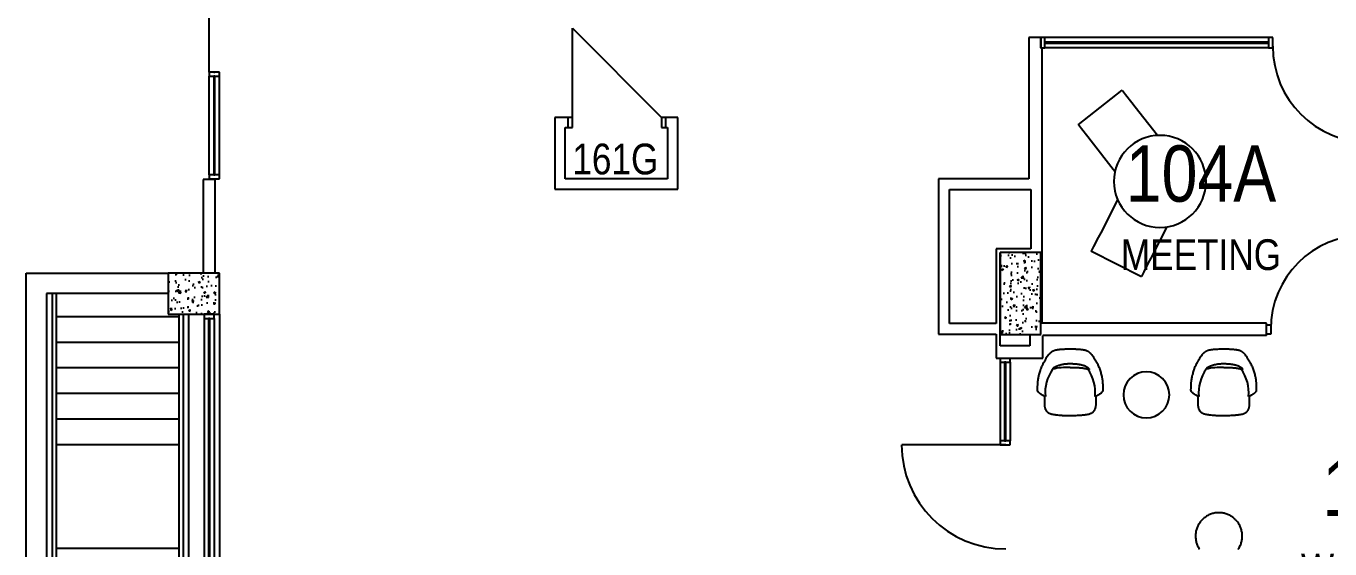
# Model space of a CAD drawing. Extents: x 76832 to 156531, y -2955 to 55954.
# Drawn here: x 98747 to 111490, y 23890 to 28994 of the extents above; entities that cross this region are included whole.
import ezdxf

# ---------------------------------------------------------------- set-up
doc = ezdxf.new("R2010")
doc.units = 0
doc.header["$MEASUREMENT"] = 0
for name, color, linetype in [('A-Column__Concrete', 7, 'CONTINUOUS'), ('A-DOOR', 160, 'CONTINUOUS'), ('A-Furniture', 252, 'CONTINUOUS'), ('A-Hatch__Concrete', 252, 'CONTINUOUS'), ('A-STAIRS', 4, 'CONTINUOUS'), ('A-Text__Primary Room', 6, 'CONTINUOUS'), ('A-Wall__Brick', 6, 'CONTINUOUS'), ('A-Window', 4, 'CONTINUOUS')]:
    doc.layers.add(name, color=color, linetype=linetype)
doc.styles.add('Arial Narrow', font='ARIALN.TTF', dxfattribs={"height": 750})
pattern_1 = [(50, (139339.66, 65471.27), (182.18467, -15.9391), [19.05, -209.55]), (355, (139339.66, 65471.27), (-35.2434, 191.05685), [15.24, -167.6406]), (100.45144, (139354.85, 65469.94), (146.94125, 175.11775), [16.19, -178.09024]), (46.1842, (139339.66, 65522.07), (271.079, -42.0423), [28.575, -314.325]), (96.63556, (139362.25, 65518.57), (237.4041, 247.4261), [24.285, -267.1356]), (351.18415, (139339.66, 65522.07), (237.4041, 247.4261), [22.86, -251.4597]), (21, (139365.06, 65509.37), (151.6144, -102.2652), [19.05, -209.55]), (326, (139365.06, 65509.37), (61.802, 184.18797), [15.24, -167.64]), (71.45144, (139377.7, 65500.85), (213.4164, 81.92277), [16.19, -178.08994]), (37.5, (139339.665, 65471.27), (3.0886, 84.55504), [0, -165.608, 0, -170.18, 0, -168.275]), (7.5, (139339.665, 65471.27), (66.81966, 100.18057), [0, -97.028, 0, -161.798, 0, -64.135]), (327.5, (139283.02, 65471.27), (135.590595, -5.72874), [0, -63.5, 0, -198.12, 0, -262.89]), (317.5, (139257.62, 65471.27), (148.12918, 25.4265), [0, -82.55, 0, -131.572, 0, -186.69])]

msp = doc.modelspace()

# ---------------------------------------------------------------- hatches: boundary and pattern name
at = {"layer": 'A-Hatch__Concrete'}
h = msp.add_hatch(dxfattribs=at)
h.set_pattern_fill('AR-CONC', color=256, style=0)
h.set_pattern_definition(pattern_1)
h.paths.add_polyline_path([(108666, 25989), (108666, 26783), (108266, 26783), (108266, 25983), (108666, 25984)])
h = msp.add_hatch(dxfattribs=at)
h.set_pattern_fill('AR-CONC', color=256, style=0)
h.set_pattern_definition(pattern_1)
h.paths.add_polyline_path([(100636, 26583), (100136, 26583), (100136, 26183), (100636, 26183)])

# ---------------------------------------------------------------- linework, layer by layer
at = {"layer": 'A-Column__Concrete'}
for p, q in [((108666, 26783), (108266, 26783)), ((108266, 26783), (108266, 25983)), ((108666, 25983), (108666, 26783)), ((100136, 26583), (100136, 26183)), ((100636, 26583), (100136, 26583)), ((100636, 26183), (100636, 26583)), ((100136, 26183), (100636, 26183)), ((108266, 25983), (108666, 25983))]:
    msp.add_line(p, q, dxfattribs=at)
at = {"layer": 'A-DOOR'}
for p, q in [((100536, 28546), (100536, 31356)), ((104086, 28103), (104086, 28973)), ((104086, 28103), (104046, 28103)), ((104086, 28003), (104086, 28103)), ((104996, 28103), (104956, 28103)), ((104956, 28103), (104956, 28003)), ((104046, 28003), (104086, 28003)), ((104956, 28003), (104996, 28003)), ((110871, 26078), (110911, 26078)), ((110911, 26078), (110911, 25988)), ((110911, 25988), (110871, 25988)), ((108321, 24907), (107305, 24907))]:
    msp.add_line(p, q, dxfattribs=at)
at = {"layer": 'A-DOOR', "color": 252}
msp.add_line((104086, 28973), (104956, 28103), dxfattribs=at)
for centre, radius, start, end in [((111871, 28798), 940, 180, 270), ((111831, 26034), 920, 90, 180), ((108321, 24907), 1017, 180, 270)]:
    msp.add_arc(centre, radius, start, end, dxfattribs=at)
at = {"layer": 'A-Furniture'}
for p, q in [((109031, 28032), (109461, 28368)), ((109461, 28368), (109463, 28366)), ((109463, 28366), (109493, 28327)), ((109493, 28327), (109554, 28249)), ((109554, 28249), (109587, 28207)), ((109587, 28207), (109804, 27930)), ((109032, 28030), (109031, 28032)), ((109063, 27991), (109032, 28030)), ((109124, 27913), (109063, 27991)), ((109157, 27871), (109124, 27913)), ((109804, 27930), (109806, 27926)), ((109373, 27593), (109157, 27871)), ((109391, 27572), (109373, 27593)), ((109253, 26977), (109413, 27291)), ((109413, 27291), (109418, 27300)), ((109895, 27034), (109740, 26729)), ((109184, 26842), (109229, 26930)), ((109229, 26930), (109253, 26977)), ((109160, 26795), (109161, 26798)), ((109647, 26547), (109160, 26795)), ((109161, 26798), (109184, 26842)), ((109715, 26682), (109671, 26594)), ((109740, 26729), (109715, 26682)), ((109671, 26594), (109648, 26550)), ((108698, 25383), (108701, 25382)), ((109203, 25382), (109206, 25383)), ((110198, 25383), (110201, 25382)), ((110703, 25382), (110706, 25383))]:
    msp.add_line(p, q, dxfattribs=at)
at = {"layer": 'A-Furniture', "flags": 128}
for points in [[(110405, 24244), (110396, 24244), (110387, 24243), (110377, 24242), (110368, 24241), (110359, 24239), (110350, 24237), (110342, 24235), (110333, 24232), (110324, 24229), (110316, 24226), (110307, 24222), (110299, 24218), (110291, 24214), (110283, 24209), (110276, 24204), (110268, 24198), (110261, 24193), (110254, 24187), (110247, 24181), (110241, 24174), (110235, 24168), (110229, 24161), (110223, 24154), (110218, 24146), (110212, 24139), (110208, 24131), (110203, 24123), (110199, 24115), (110195, 24106), (110192, 24098), (110189, 24089), (110186, 24081), (110183, 24072), (110181, 24063), (110180, 24054), (110178, 24045), (110177, 24036), (110177, 24027), (110176, 24018), (110176, 24008), (110177, 23999), (110178, 23990), (110179, 23981), (110180, 23972), (110182, 23963), (110184, 23954), (110187, 23946), (110190, 23937), (110193, 23928), (110197, 23920), (110201, 23912), (110205, 23904), (110210, 23896), (110215, 23888)], [(110592, 23884), (110597, 23892), (110602, 23899), (110606, 23907), (110611, 23916), (110614, 23924), (110618, 23932), (110621, 23941), (110624, 23950), (110626, 23958), (110628, 23967), (110630, 23976), (110631, 23985), (110632, 23994), (110633, 24004), (110633, 24013), (110633, 24022), (110633, 24031), (110632, 24040), (110631, 24049), (110629, 24058), (110627, 24067), (110625, 24076), (110623, 24085), (110620, 24093), (110616, 24102), (110613, 24110), (110609, 24119), (110604, 24127), (110600, 24134), (110595, 24142), (110590, 24150), (110584, 24157), (110578, 24164), (110572, 24171), (110566, 24177), (110559, 24184), (110552, 24190), (110545, 24196), (110538, 24201), (110530, 24206), (110523, 24211), (110515, 24216), (110507, 24220), (110498, 24224), (110490, 24227), (110481, 24231), (110473, 24233), (110464, 24236), (110455, 24238), (110446, 24240), (110437, 24241), (110428, 24243), (110419, 24243), (110410, 24244), (110405, 24244)]]:
    msp.add_lwpolyline(points, dxfattribs=at)
at = {"layer": 'A-Furniture'}
for centre, radius, start, end in [((109829, 27478), 450, 0, 180), ((109829, 27478), 450, 180, 0), ((109101, 25416), 394, 144.5763, 185.4237), ((108932, 25008), 655, 88.2947, 103.476), ((108803, 25416), 394, 354.5763, 35.4237), ((109696, 25394), 225, 0, 180), ((109696, 25394), 225, 0, 180), ((110601, 25416), 394, 144.5763, 185.4237), ((110432, 25008), 655, 88.2947, 103.476), ((110303, 25416), 394, 354.5763, 35.4237), ((109696, 25394), 225, 180, 0), ((109696, 25394), 225, 180, 0)]:
    msp.add_arc(centre, radius, start, end, dxfattribs=at)
for points, knots in [([(108952, 25840), (108943, 25840), (108927, 25840), (108903, 25839), (108881, 25838), (108865, 25837), (108853, 25836), (108845, 25835), (108839, 25835), (108830, 25834), (108822, 25832), (108815, 25831), (108811, 25830), (108806, 25829), (108801, 25828), (108794, 25825), (108787, 25822), (108780, 25819), (108773, 25815), (108767, 25811), (108761, 25806), (108756, 25802), (108749, 25795), (108740, 25785), (108728, 25768), (108715, 25748), (108704, 25730), (108696, 25717), (108688, 25704), (108682, 25691), (108676, 25679), (108670, 25667), (108665, 25655), (108661, 25642), (108656, 25630), (108651, 25613), (108647, 25597), (108643, 25584), (108640, 25572), (108637, 25557), (108635, 25541), (108633, 25528), (108632, 25517), (108631, 25505), (108631, 25493), (108630, 25481), (108630, 25471), (108630, 25465), (108630, 25460), (108630, 25457), (108629, 25452), (108629, 25449), (108629, 25446), (108629, 25445), (108629, 25444), (108629, 25443), (108629, 25443), (108629, 25442), (108629, 25442), (108629, 25441), (108629, 25440), (108629, 25439), (108629, 25439), (108629, 25439), (108630, 25438), (108630, 25438), (108630, 25438), (108630, 25437), (108630, 25436), (108630, 25435), (108631, 25434), (108631, 25433), (108631, 25432), (108632, 25431), (108633, 25430), (108635, 25427), (108638, 25423), (108644, 25418), (108650, 25413), (108657, 25407), (108662, 25404), (108666, 25402), (108669, 25400), (108672, 25398), (108674, 25396), (108677, 25395), (108680, 25393), (108683, 25391), (108686, 25390), (108688, 25388), (108691, 25387), (108693, 25386), (108695, 25385), (108696, 25384), (108697, 25383), (108698, 25383), (108698, 25383), (108698, 25383)], [0, 0, 0, 0, 0.015152, 0.030303, 0.045455, 0.060606, 0.068182, 0.075758, 0.083333, 0.090909, 0.106061, 0.121212, 0.128788, 0.136364, 0.151515, 0.166667, 0.181818, 0.19697, 0.212121, 0.227273, 0.242424, 0.257576, 0.272727, 0.30303, 0.333333, 0.363636, 0.393939, 0.409091, 0.424242, 0.454545, 0.469697, 0.484848, 0.515152, 0.530303, 0.545455, 0.575758, 0.606061, 0.621212, 0.636364, 0.666667, 0.69697, 0.712121, 0.727273, 0.742424, 0.757576, 0.772727, 0.787879, 0.795455, 0.80303, 0.810606, 0.818182, 0.833333, 0.837121, 0.840909, 0.844697, 0.846591, 0.848485, 0.850379, 0.852273, 0.856061, 0.857955, 0.859848, 0.861742, 0.862689, 0.863636, 0.864583, 0.86553, 0.867424, 0.871212, 0.875, 0.876894, 0.878788, 0.880682, 0.882576, 0.886364, 0.893939, 0.901515, 0.909091, 0.924242, 0.931818, 0.939394, 0.943182, 0.94697, 0.950758, 0.954545, 0.958333, 0.962121, 0.965909, 0.969697, 0.973485, 0.977273, 0.981061, 0.984848, 0.988636, 0.992424, 0.996212, 1, 1, 1, 1]), ([(109206, 25383), (109206, 25383), (109206, 25383), (109206, 25383), (109207, 25384), (109209, 25385), (109211, 25386), (109213, 25387), (109215, 25388), (109218, 25390), (109221, 25391), (109223, 25393), (109226, 25395), (109229, 25396), (109232, 25398), (109235, 25400), (109238, 25402), (109242, 25404), (109247, 25407), (109254, 25413), (109260, 25418), (109265, 25423), (109269, 25427), (109271, 25430), (109272, 25431), (109272, 25432), (109273, 25433), (109273, 25434), (109273, 25435), (109274, 25436), (109274, 25437), (109274, 25438), (109274, 25438), (109274, 25438), (109274, 25439), (109274, 25439), (109274, 25439), (109274, 25440), (109274, 25441), (109274, 25442), (109274, 25442), (109274, 25443), (109274, 25443), (109274, 25444), (109274, 25445), (109274, 25446), (109274, 25448), (109274, 25450), (109274, 25453), (109274, 25457), (109274, 25460), (109274, 25465), (109274, 25471), (109273, 25481), (109273, 25493), (109272, 25505), (109271, 25517), (109270, 25528), (109269, 25538), (109268, 25548), (109266, 25557), (109265, 25566), (109262, 25578), (109258, 25594), (109253, 25613), (109247, 25633), (109240, 25652), (109232, 25670), (109224, 25688), (109215, 25704), (109208, 25717), (109202, 25727), (109196, 25737), (109187, 25751), (109176, 25768), (109165, 25782), (109158, 25791), (109153, 25797), (109148, 25802), (109142, 25806), (109137, 25811), (109131, 25815), (109124, 25819), (109116, 25823), (109108, 25826), (109102, 25828), (109098, 25829), (109095, 25830), (109092, 25831), (109089, 25831), (109085, 25832), (109081, 25832), (109077, 25833), (109073, 25834), (109068, 25834), (109062, 25835), (109055, 25835), (109048, 25836), (109041, 25837), (109030, 25838), (109017, 25838), (109004, 25839), (108994, 25839), (108984, 25840), (108970, 25840), (108959, 25840), (108952, 25840)], [0, 0, 0, 0, 0.003788, 0.007576, 0.011364, 0.015152, 0.018939, 0.022727, 0.026515, 0.030303, 0.034091, 0.037879, 0.041667, 0.045455, 0.049242, 0.05303, 0.056818, 0.060606, 0.068182, 0.075758, 0.090909, 0.098485, 0.106061, 0.113636, 0.117424, 0.119318, 0.121212, 0.123106, 0.125, 0.128788, 0.132576, 0.13447, 0.135417, 0.136364, 0.137311, 0.138258, 0.140152, 0.142045, 0.143939, 0.147727, 0.149621, 0.151515, 0.153409, 0.155303, 0.159091, 0.162879, 0.166667, 0.174242, 0.181818, 0.189394, 0.19697, 0.204545, 0.212121, 0.227273, 0.242424, 0.257576, 0.272727, 0.287879, 0.30303, 0.318182, 0.333333, 0.348485, 0.363636, 0.393939, 0.424242, 0.454545, 0.484848, 0.515152, 0.545455, 0.575758, 0.590909, 0.606061, 0.621212, 0.636364, 0.666667, 0.69697, 0.712121, 0.727273, 0.742424, 0.757576, 0.772727, 0.787879, 0.801136, 0.814394, 0.840909, 0.854167, 0.860795, 0.867424, 0.874053, 0.880682, 0.887311, 0.893939, 0.900568, 0.907197, 0.913826, 0.920455, 0.927083, 0.933712, 0.940341, 0.94697, 0.960227, 0.966856, 0.973485, 0.980114, 0.986742, 1, 1, 1, 1]), ([(110452, 25840), (110443, 25840), (110427, 25840), (110403, 25839), (110381, 25838), (110365, 25837), (110353, 25836), (110345, 25835), (110339, 25835), (110330, 25834), (110322, 25832), (110315, 25831), (110311, 25830), (110306, 25829), (110301, 25828), (110294, 25825), (110287, 25822), (110280, 25819), (110273, 25815), (110267, 25811), (110261, 25806), (110256, 25802), (110249, 25795), (110240, 25785), (110228, 25768), (110215, 25748), (110204, 25730), (110196, 25717), (110188, 25704), (110182, 25691), (110176, 25679), (110170, 25667), (110165, 25655), (110161, 25642), (110156, 25630), (110151, 25613), (110147, 25597), (110143, 25584), (110140, 25572), (110137, 25557), (110135, 25541), (110133, 25528), (110132, 25517), (110131, 25505), (110131, 25493), (110130, 25481), (110130, 25471), (110130, 25465), (110130, 25460), (110130, 25457), (110129, 25452), (110129, 25449), (110129, 25446), (110129, 25445), (110129, 25444), (110129, 25443), (110129, 25443), (110129, 25442), (110129, 25442), (110129, 25441), (110129, 25440), (110129, 25439), (110129, 25439), (110129, 25439), (110130, 25438), (110130, 25438), (110130, 25438), (110130, 25437), (110130, 25436), (110130, 25435), (110131, 25434), (110131, 25433), (110131, 25432), (110132, 25431), (110133, 25430), (110135, 25427), (110138, 25423), (110144, 25418), (110150, 25413), (110157, 25407), (110162, 25404), (110166, 25402), (110169, 25400), (110172, 25398), (110174, 25396), (110177, 25395), (110180, 25393), (110183, 25391), (110186, 25390), (110188, 25388), (110191, 25387), (110193, 25386), (110195, 25385), (110196, 25384), (110197, 25383), (110198, 25383), (110198, 25383), (110198, 25383)], [0, 0, 0, 0, 0.015152, 0.030303, 0.045455, 0.060606, 0.068182, 0.075758, 0.083333, 0.090909, 0.106061, 0.121212, 0.128788, 0.136364, 0.151515, 0.166667, 0.181818, 0.19697, 0.212121, 0.227273, 0.242424, 0.257576, 0.272727, 0.30303, 0.333333, 0.363636, 0.393939, 0.409091, 0.424242, 0.454545, 0.469697, 0.484848, 0.515152, 0.530303, 0.545455, 0.575758, 0.606061, 0.621212, 0.636364, 0.666667, 0.69697, 0.712121, 0.727273, 0.742424, 0.757576, 0.772727, 0.787879, 0.795455, 0.80303, 0.810606, 0.818182, 0.833333, 0.837121, 0.840909, 0.844697, 0.846591, 0.848485, 0.850379, 0.852273, 0.856061, 0.857955, 0.859848, 0.861742, 0.862689, 0.863636, 0.864583, 0.86553, 0.867424, 0.871212, 0.875, 0.876894, 0.878788, 0.880682, 0.882576, 0.886364, 0.893939, 0.901515, 0.909091, 0.924242, 0.931818, 0.939394, 0.943182, 0.94697, 0.950758, 0.954545, 0.958333, 0.962121, 0.965909, 0.969697, 0.973485, 0.977273, 0.981061, 0.984848, 0.988636, 0.992424, 0.996212, 1, 1, 1, 1]), ([(110706, 25383), (110706, 25383), (110706, 25383), (110706, 25383), (110707, 25384), (110709, 25385), (110711, 25386), (110713, 25387), (110715, 25388), (110718, 25390), (110721, 25391), (110723, 25393), (110726, 25395), (110729, 25396), (110732, 25398), (110735, 25400), (110738, 25402), (110742, 25404), (110747, 25407), (110754, 25413), (110760, 25418), (110765, 25423), (110769, 25427), (110771, 25430), (110772, 25431), (110772, 25432), (110773, 25433), (110773, 25434), (110773, 25435), (110774, 25436), (110774, 25437), (110774, 25438), (110774, 25438), (110774, 25438), (110774, 25439), (110774, 25439), (110774, 25439), (110774, 25440), (110774, 25441), (110774, 25442), (110774, 25442), (110774, 25443), (110774, 25443), (110774, 25444), (110774, 25445), (110774, 25446), (110774, 25448), (110774, 25450), (110774, 25453), (110774, 25457), (110774, 25460), (110774, 25465), (110774, 25471), (110773, 25481), (110773, 25493), (110772, 25505), (110771, 25517), (110770, 25528), (110769, 25538), (110768, 25548), (110766, 25557), (110765, 25566), (110762, 25578), (110758, 25594), (110753, 25613), (110747, 25633), (110740, 25652), (110732, 25670), (110724, 25688), (110715, 25704), (110708, 25717), (110702, 25727), (110696, 25737), (110687, 25751), (110676, 25768), (110665, 25782), (110658, 25791), (110653, 25797), (110648, 25802), (110642, 25806), (110637, 25811), (110631, 25815), (110624, 25819), (110616, 25823), (110608, 25826), (110602, 25828), (110598, 25829), (110595, 25830), (110592, 25831), (110589, 25831), (110585, 25832), (110581, 25832), (110577, 25833), (110573, 25834), (110568, 25834), (110562, 25835), (110555, 25835), (110548, 25836), (110541, 25837), (110530, 25838), (110517, 25838), (110504, 25839), (110494, 25839), (110484, 25840), (110470, 25840), (110459, 25840), (110452, 25840)], [0, 0, 0, 0, 0.003788, 0.007576, 0.011364, 0.015152, 0.018939, 0.022727, 0.026515, 0.030303, 0.034091, 0.037879, 0.041667, 0.045455, 0.049242, 0.05303, 0.056818, 0.060606, 0.068182, 0.075758, 0.090909, 0.098485, 0.106061, 0.113636, 0.117424, 0.119318, 0.121212, 0.123106, 0.125, 0.128788, 0.132576, 0.13447, 0.135417, 0.136364, 0.137311, 0.138258, 0.140152, 0.142045, 0.143939, 0.147727, 0.149621, 0.151515, 0.153409, 0.155303, 0.159091, 0.162879, 0.166667, 0.174242, 0.181818, 0.189394, 0.19697, 0.204545, 0.212121, 0.227273, 0.242424, 0.257576, 0.272727, 0.287879, 0.30303, 0.318182, 0.333333, 0.348485, 0.363636, 0.393939, 0.424242, 0.454545, 0.484848, 0.515152, 0.545455, 0.575758, 0.590909, 0.606061, 0.621212, 0.636364, 0.666667, 0.69697, 0.712121, 0.727273, 0.742424, 0.757576, 0.772727, 0.787879, 0.801136, 0.814394, 0.840909, 0.854167, 0.860795, 0.867424, 0.874053, 0.880682, 0.887311, 0.893939, 0.900568, 0.907197, 0.913826, 0.920455, 0.927083, 0.933712, 0.940341, 0.94697, 0.960227, 0.966856, 0.973485, 0.980114, 0.986742, 1, 1, 1, 1]), ([(108954, 25696), (108947, 25696), (108936, 25696), (108917, 25695), (108903, 25694), (108891, 25693), (108884, 25691), (108877, 25690), (108870, 25688), (108863, 25687), (108857, 25685), (108850, 25683), (108844, 25682), (108838, 25680), (108830, 25677), (108823, 25674), (108816, 25671), (108809, 25668), (108804, 25666), (108800, 25663), (108798, 25662), (108796, 25662), (108795, 25661), (108793, 25660), (108792, 25659), (108791, 25658), (108789, 25657), (108788, 25656), (108786, 25655), (108786, 25655), (108786, 25655), (108785, 25654), (108783, 25653), (108782, 25651), (108782, 25650), (108781, 25650), (108781, 25648), (108780, 25647), (108780, 25645), (108780, 25645)], [0, 0, 0, 0, 0.041667, 0.083333, 0.166667, 0.208333, 0.25, 0.291667, 0.333333, 0.375, 0.416667, 0.458333, 0.5, 0.541667, 0.583333, 0.666667, 0.708333, 0.75, 0.8125, 0.828125, 0.835938, 0.84375, 0.859375, 0.867188, 0.875, 0.882812, 0.890625, 0.90625, 0.914062, 0.916016, 0.917969, 0.921875, 0.9375, 0.953125, 0.957031, 0.960938, 0.96875, 0.984375, 1, 1, 1, 1]), ([(108952, 25662), (108959, 25662), (108972, 25662), (108991, 25662), (109005, 25661), (109016, 25661), (109026, 25661), (109036, 25660), (109045, 25659), (109054, 25659), (109065, 25658), (109077, 25656), (109090, 25654), (109101, 25652), (109112, 25650), (109126, 25647), (109135, 25643), (109140, 25641)], [0, 0, 0, 0, 0.071429, 0.142857, 0.214286, 0.25, 0.285714, 0.357143, 0.392857, 0.428571, 0.5, 0.571429, 0.642857, 0.714286, 0.785714, 0.857143, 1, 1, 1, 1]), ([(109140, 25641), (109140, 25642), (109140, 25643), (109139, 25645), (109139, 25646), (109138, 25647), (109137, 25649), (109135, 25650), (109134, 25652), (109132, 25653), (109131, 25654), (109129, 25656), (109127, 25657), (109125, 25658), (109123, 25660), (109120, 25662), (109116, 25664), (109110, 25667), (109102, 25672), (109091, 25677), (109079, 25681), (109067, 25684), (109056, 25686), (109046, 25688), (109038, 25690), (109031, 25691), (109023, 25692), (109014, 25693), (109003, 25694), (108990, 25695), (108974, 25696), (108961, 25696), (108954, 25696)], [0, 0, 0, 0, 0.020833, 0.03125, 0.041667, 0.052083, 0.0625, 0.072917, 0.083333, 0.09375, 0.104167, 0.114583, 0.125, 0.135417, 0.145833, 0.166667, 0.1875, 0.208333, 0.25, 0.333333, 0.416667, 0.5, 0.583333, 0.666667, 0.708333, 0.75, 0.791667, 0.833333, 0.875, 0.916667, 0.958333, 1, 1, 1, 1]), ([(110454, 25696), (110447, 25696), (110436, 25696), (110417, 25695), (110403, 25694), (110391, 25693), (110384, 25691), (110377, 25690), (110370, 25688), (110363, 25687), (110357, 25685), (110350, 25683), (110344, 25682), (110338, 25680), (110330, 25677), (110323, 25674), (110316, 25671), (110309, 25668), (110304, 25666), (110300, 25663), (110298, 25662), (110296, 25662), (110295, 25661), (110293, 25660), (110292, 25659), (110291, 25658), (110289, 25657), (110288, 25656), (110286, 25655), (110286, 25655), (110286, 25655), (110285, 25654), (110283, 25653), (110282, 25651), (110282, 25650), (110281, 25650), (110281, 25648), (110280, 25647), (110280, 25645), (110280, 25645)], [0, 0, 0, 0, 0.041667, 0.083333, 0.166667, 0.208333, 0.25, 0.291667, 0.333333, 0.375, 0.416667, 0.458333, 0.5, 0.541667, 0.583333, 0.666667, 0.708333, 0.75, 0.8125, 0.828125, 0.835938, 0.84375, 0.859375, 0.867188, 0.875, 0.882812, 0.890625, 0.90625, 0.914062, 0.916016, 0.917969, 0.921875, 0.9375, 0.953125, 0.957031, 0.960938, 0.96875, 0.984375, 1, 1, 1, 1]), ([(110452, 25662), (110459, 25662), (110472, 25662), (110491, 25662), (110505, 25661), (110516, 25661), (110526, 25661), (110536, 25660), (110545, 25659), (110554, 25659), (110565, 25658), (110577, 25656), (110590, 25654), (110601, 25652), (110612, 25650), (110626, 25647), (110635, 25643), (110640, 25641)], [0, 0, 0, 0, 0.071429, 0.142857, 0.214286, 0.25, 0.285714, 0.357143, 0.392857, 0.428571, 0.5, 0.571429, 0.642857, 0.714286, 0.785714, 0.857143, 1, 1, 1, 1]), ([(110640, 25641), (110640, 25642), (110640, 25643), (110639, 25645), (110639, 25646), (110638, 25647), (110637, 25649), (110635, 25650), (110634, 25652), (110632, 25653), (110631, 25654), (110629, 25656), (110627, 25657), (110625, 25658), (110623, 25660), (110620, 25662), (110616, 25664), (110610, 25667), (110602, 25672), (110591, 25677), (110579, 25681), (110567, 25684), (110556, 25686), (110546, 25688), (110538, 25690), (110531, 25691), (110523, 25692), (110514, 25693), (110503, 25694), (110490, 25695), (110474, 25696), (110461, 25696), (110454, 25696)], [0, 0, 0, 0, 0.020833, 0.03125, 0.041667, 0.052083, 0.0625, 0.072917, 0.083333, 0.09375, 0.104167, 0.114583, 0.125, 0.135417, 0.145833, 0.166667, 0.1875, 0.208333, 0.25, 0.333333, 0.416667, 0.5, 0.583333, 0.666667, 0.708333, 0.75, 0.791667, 0.833333, 0.875, 0.916667, 0.958333, 1, 1, 1, 1]), ([(108701, 25382), (108700, 25375), (108700, 25361), (108699, 25347), (108699, 25336), (108699, 25329), (108699, 25323), (108699, 25317), (108699, 25311), (108699, 25306), (108699, 25301), (108699, 25297), (108700, 25293), (108700, 25289), (108700, 25286), (108701, 25283), (108701, 25280), (108702, 25278), (108702, 25275), (108703, 25273), (108703, 25271), (108704, 25269), (108704, 25267), (108705, 25264), (108706, 25261), (108707, 25258), (108709, 25254), (108711, 25250), (108713, 25246), (108715, 25243), (108716, 25241), (108718, 25238), (108720, 25235), (108723, 25232), (108725, 25230), (108726, 25229), (108728, 25227), (108729, 25226), (108731, 25225), (108732, 25224), (108734, 25223), (108735, 25222), (108737, 25221), (108738, 25220), (108741, 25218), (108745, 25216), (108749, 25214), (108756, 25212), (108763, 25209), (108774, 25206), (108787, 25203), (108803, 25201), (108825, 25198), (108856, 25195), (108898, 25193), (108927, 25192), (108943, 25192), (108952, 25192)], [0, 0, 0, 0, 0.017857, 0.035714, 0.044643, 0.053571, 0.0625, 0.071429, 0.080357, 0.089286, 0.098214, 0.107143, 0.116071, 0.125, 0.133929, 0.142857, 0.151786, 0.160714, 0.169643, 0.178571, 0.1875, 0.196429, 0.205357, 0.214286, 0.232143, 0.25, 0.267857, 0.285714, 0.303571, 0.321429, 0.330357, 0.339286, 0.357143, 0.375, 0.383929, 0.392857, 0.401786, 0.410714, 0.419643, 0.428571, 0.4375, 0.446429, 0.455357, 0.464286, 0.482143, 0.5, 0.535714, 0.571429, 0.607143, 0.642857, 0.714286, 0.75, 0.785714, 0.892857, 0.946429, 0.973214, 1, 1, 1, 1]), ([(108952, 25192), (108963, 25192), (108984, 25193), (109012, 25194), (109035, 25195), (109055, 25196), (109072, 25198), (109088, 25199), (109101, 25201), (109117, 25203), (109133, 25207), (109149, 25212), (109157, 25215), (109163, 25218), (109165, 25220), (109167, 25221), (109169, 25222), (109170, 25223), (109172, 25224), (109173, 25225), (109175, 25226), (109176, 25227), (109178, 25229), (109179, 25230), (109181, 25232), (109183, 25235), (109186, 25238), (109187, 25241), (109189, 25243), (109191, 25246), (109193, 25250), (109195, 25254), (109196, 25258), (109198, 25261), (109199, 25264), (109200, 25267), (109200, 25269), (109201, 25271), (109201, 25273), (109202, 25275), (109202, 25278), (109203, 25280), (109203, 25283), (109203, 25286), (109204, 25289), (109204, 25293), (109204, 25297), (109205, 25301), (109205, 25306), (109205, 25311), (109205, 25317), (109205, 25323), (109205, 25329), (109205, 25336), (109205, 25347), (109204, 25361), (109204, 25375), (109203, 25382)], [0, 0, 0, 0, 0.035714, 0.071429, 0.107143, 0.142857, 0.178571, 0.214286, 0.25, 0.285714, 0.357143, 0.428571, 0.5, 0.517857, 0.535714, 0.544643, 0.553571, 0.5625, 0.571429, 0.580357, 0.589286, 0.598214, 0.607143, 0.616071, 0.625, 0.642857, 0.660714, 0.669643, 0.678571, 0.696429, 0.714286, 0.732143, 0.75, 0.767857, 0.785714, 0.794643, 0.803571, 0.8125, 0.821429, 0.830357, 0.839286, 0.848214, 0.857143, 0.866071, 0.875, 0.883929, 0.892857, 0.901786, 0.910714, 0.919643, 0.928571, 0.9375, 0.946429, 0.955357, 0.964286, 0.982143, 1, 1, 1, 1]), ([(110201, 25382), (110200, 25375), (110200, 25361), (110199, 25347), (110199, 25336), (110199, 25329), (110199, 25323), (110199, 25317), (110199, 25311), (110199, 25306), (110199, 25301), (110199, 25297), (110200, 25293), (110200, 25289), (110200, 25286), (110201, 25283), (110201, 25280), (110202, 25278), (110202, 25275), (110203, 25273), (110203, 25271), (110204, 25269), (110204, 25267), (110205, 25264), (110206, 25261), (110207, 25258), (110209, 25254), (110211, 25250), (110213, 25246), (110215, 25243), (110216, 25241), (110218, 25238), (110220, 25235), (110223, 25232), (110225, 25230), (110226, 25229), (110228, 25227), (110229, 25226), (110231, 25225), (110232, 25224), (110234, 25223), (110235, 25222), (110237, 25221), (110238, 25220), (110241, 25218), (110245, 25216), (110249, 25214), (110256, 25212), (110263, 25209), (110274, 25206), (110287, 25203), (110303, 25201), (110325, 25198), (110356, 25195), (110398, 25193), (110427, 25192), (110443, 25192), (110452, 25192)], [0, 0, 0, 0, 0.017857, 0.035714, 0.044643, 0.053571, 0.0625, 0.071429, 0.080357, 0.089286, 0.098214, 0.107143, 0.116071, 0.125, 0.133929, 0.142857, 0.151786, 0.160714, 0.169643, 0.178571, 0.1875, 0.196429, 0.205357, 0.214286, 0.232143, 0.25, 0.267857, 0.285714, 0.303571, 0.321429, 0.330357, 0.339286, 0.357143, 0.375, 0.383929, 0.392857, 0.401786, 0.410714, 0.419643, 0.428571, 0.4375, 0.446429, 0.455357, 0.464286, 0.482143, 0.5, 0.535714, 0.571429, 0.607143, 0.642857, 0.714286, 0.75, 0.785714, 0.892857, 0.946429, 0.973214, 1, 1, 1, 1]), ([(110452, 25192), (110463, 25192), (110484, 25193), (110512, 25194), (110535, 25195), (110555, 25196), (110572, 25198), (110588, 25199), (110601, 25201), (110617, 25203), (110633, 25207), (110649, 25212), (110657, 25215), (110663, 25218), (110665, 25220), (110667, 25221), (110669, 25222), (110670, 25223), (110672, 25224), (110673, 25225), (110675, 25226), (110676, 25227), (110678, 25229), (110679, 25230), (110681, 25232), (110683, 25235), (110686, 25238), (110687, 25241), (110689, 25243), (110691, 25246), (110693, 25250), (110695, 25254), (110696, 25258), (110698, 25261), (110699, 25264), (110700, 25267), (110700, 25269), (110701, 25271), (110701, 25273), (110702, 25275), (110702, 25278), (110703, 25280), (110703, 25283), (110703, 25286), (110704, 25289), (110704, 25293), (110704, 25297), (110705, 25301), (110705, 25306), (110705, 25311), (110705, 25317), (110705, 25323), (110705, 25329), (110705, 25336), (110705, 25347), (110704, 25361), (110704, 25375), (110703, 25382)], [0, 0, 0, 0, 0.035714, 0.071429, 0.107143, 0.142857, 0.178571, 0.214286, 0.25, 0.285714, 0.357143, 0.428571, 0.5, 0.517857, 0.535714, 0.544643, 0.553571, 0.5625, 0.571429, 0.580357, 0.589286, 0.598214, 0.607143, 0.616071, 0.625, 0.642857, 0.660714, 0.669643, 0.678571, 0.696429, 0.714286, 0.732143, 0.75, 0.767857, 0.785714, 0.794643, 0.803571, 0.8125, 0.821429, 0.830357, 0.839286, 0.848214, 0.857143, 0.866071, 0.875, 0.883929, 0.892857, 0.901786, 0.910714, 0.919643, 0.928571, 0.9375, 0.946429, 0.955357, 0.964286, 0.982143, 1, 1, 1, 1])]:
    msp.add_open_spline(points, degree=3, knots=knots, dxfattribs=at)
at = {"layer": 'A-STAIRS'}
for p, q in [((99001, 26383), (99001, 25157)), ((99041, 26383), (99041, 25157)), ((100241, 26157), (99041, 26157)), ((100241, 26157), (99041, 26157)), ((100241, 26183), (100241, 24907)), ((100281, 26183), (100281, 24907)), ((100241, 25907), (99041, 25907)), ((100241, 25907), (99041, 25907)), ((100241, 25657), (99041, 25657)), ((100241, 25657), (99041, 25657)), ((100241, 25407), (99041, 25407)), ((100241, 25407), (99041, 25407)), ((99001, 25157), (99001, 24907)), ((100241, 25157), (99041, 25157)), ((100241, 25157), (99041, 25157)), ((99041, 25157), (99041, 24907)), ((99001, 24907), (99001, 24143)), ((100241, 24907), (99041, 24907)), ((99041, 24907), (99041, 24143)), ((100241, 24907), (100241, 24143)), ((100281, 24907), (100281, 24143)), ((99001, 24143), (99001, 23893)), ((99041, 24143), (99041, 23893)), ((100241, 24143), (100241, 23893)), ((100281, 24143), (100281, 23893)), ((99001, 23893), (99001, 19143)), ((100241, 23893), (99041, 23893)), ((100241, 23893), (99041, 23893)), ((99041, 23893), (99041, 19393)), ((100241, 23893), (100241, 20503)), ((100281, 23893), (100281, 20503))]:
    msp.add_line(p, q, dxfattribs=at)
at = {"layer": 'A-Wall__Brick'}
for p, q in [((108665, 28883), (108547, 28883)), ((108547, 28883), (108547, 27503)), ((108675, 28783), (108675, 26093)), ((104046, 28103), (103916, 28103)), ((103916, 28103), (103916, 27403)), ((104046, 28003), (104046, 28103)), ((105116, 28103), (104996, 28103)), ((104996, 28103), (104996, 28003)), ((105116, 27403), (105116, 28103)), ((104016, 27503), (104016, 28003)), ((104016, 28003), (104046, 28003)), ((104996, 28003), (105016, 28003)), ((105016, 28003), (105016, 27503)), ((100595, 27498), (100477, 27498)), ((100477, 27498), (100477, 26583)), ((100595, 26583), (100595, 27498)), ((103916, 27403), (105116, 27403)), ((105016, 27503), (104016, 27503)), ((108547, 27503), (107666, 27503)), ((107666, 27503), (107666, 25986)), ((107771, 27398), (108566, 27398)), ((107771, 26091), (107771, 27398)), ((108566, 27398), (108566, 26821)), ((108228, 26821), (108228, 26091)), ((108566, 26821), (108228, 26821)), ((108266, 25872), (108266, 26783)), ((98747, 26583), (100136, 26583)), ((98747, 19143), (98747, 26583)), ((100136, 26383), (98947, 26383)), ((98947, 26383), (98947, 19143)), ((108228, 26091), (107771, 26091)), ((110871, 26093), (108675, 26093)), ((110871, 26083), (110871, 26093)), ((110871, 25983), (110871, 26083)), ((107666, 25986), (108228, 25986)), ((108228, 25986), (108228, 25754)), ((108557, 25872), (108266, 25872)), ((108557, 25983), (108557, 25872)), ((110871, 25973), (108685, 25973)), ((108685, 25754), (108685, 25973)), ((110871, 25973), (110871, 25983)), ((108228, 25754), (108685, 25754))]:
    msp.add_line(p, q, dxfattribs=at)
at = {"layer": 'A-Wall__Brick', "flags": 128}
msp.add_lwpolyline([(108675, 28783), (108665, 28783), (108665, 28883)], dxfattribs=at)
at = {"layer": 'A-Window'}
for p, q in [((108705, 28883), (108665, 28883)), ((108665, 28883), (108665, 28783)), ((110891, 28883), (108705, 28883)), ((108705, 28783), (108705, 28883)), ((110891, 28838), (108705, 28838)), ((108705, 28838), (108705, 28828)), ((108705, 28828), (110891, 28828)), ((110891, 28828), (110891, 28838)), ((108665, 28783), (108705, 28783)), ((110891, 28783), (108705, 28783)), ((100581, 28546), (100591, 28546)), ((100536, 27543), (100536, 28506)), ((100581, 28506), (100581, 27543)), ((100591, 28506), (100581, 28506)), ((100591, 27543), (100591, 28506)), ((100636, 27543), (100636, 28506)), ((100581, 27543), (100591, 27543)), ((100336, 26181), (100636, 26181)), ((100336, 20508), (100336, 26181)), ((100486, 26141), (100486, 22247)), ((100541, 26141), (100531, 26141)), ((100531, 26141), (100531, 22247)), ((100541, 22247), (100541, 26141)), ((100586, 26141), (100586, 22455)), ((100636, 26181), (100636, 26183)), ((100636, 26181), (100636, 22555)), ((108266, 25714), (108266, 24947)), ((108321, 25714), (108311, 25714)), ((108311, 25714), (108311, 24947)), ((108321, 24947), (108321, 25714)), ((108366, 25714), (108366, 24947)), ((108311, 24947), (108321, 24947))]:
    msp.add_line(p, q, dxfattribs=at)
at = {"layer": 'A-Window', "extrusion": (0, 0, -1)}
for p, q in [((110931, 28883), (110891, 28883)), ((110891, 28883), (110891, 28783)), ((110931, 28783), (110931, 28883)), ((110891, 28783), (110931, 28783)), ((100536, 28546), (100536, 28506)), ((100636, 28546), (100536, 28546)), ((100636, 28506), (100636, 28546)), ((100536, 28506), (100636, 28506)), ((100536, 27543), (100536, 27503)), ((100636, 27543), (100536, 27543)), ((100636, 27503), (100636, 27543)), ((100536, 27503), (100636, 27503)), ((100586, 26181), (100486, 26181)), ((100486, 26181), (100486, 26141)), ((100486, 26141), (100586, 26141)), ((100586, 26141), (100586, 26181)), ((108266, 25754), (108266, 25714)), ((108366, 25714), (108366, 25754)), ((108266, 25714), (108366, 25714)), ((108366, 24947), (108266, 24947)), ((108266, 24947), (108266, 24907)), ((108266, 24907), (108366, 24907)), ((108366, 24907), (108366, 24947))]:
    msp.add_line(p, q, dxfattribs=at)

# ---------------------------------------------------------------- texts
at = {"layer": 'A-Text__Primary Room', "attachment_point": 2, "style": 'Arial Narrow'}
for s, insert, char_height, width in [('\\pt1800;161G{\\H1.24002x; }', (104506, 27847), 300, 5700.07), ('{\\H0.73333x;104A\\P\\H0.54546x;MEETING}', (110230, 27830), 750, 2870), ('{\\H0.73333x;104\\P\\H0.54546x;WAITING}', (111942, 24761), 750, 2870)]:
    msp.add_mtext(s, dxfattribs=dict(at, insert=insert, char_height=char_height, width=width))

doc.saveas('drawing.dxf')
